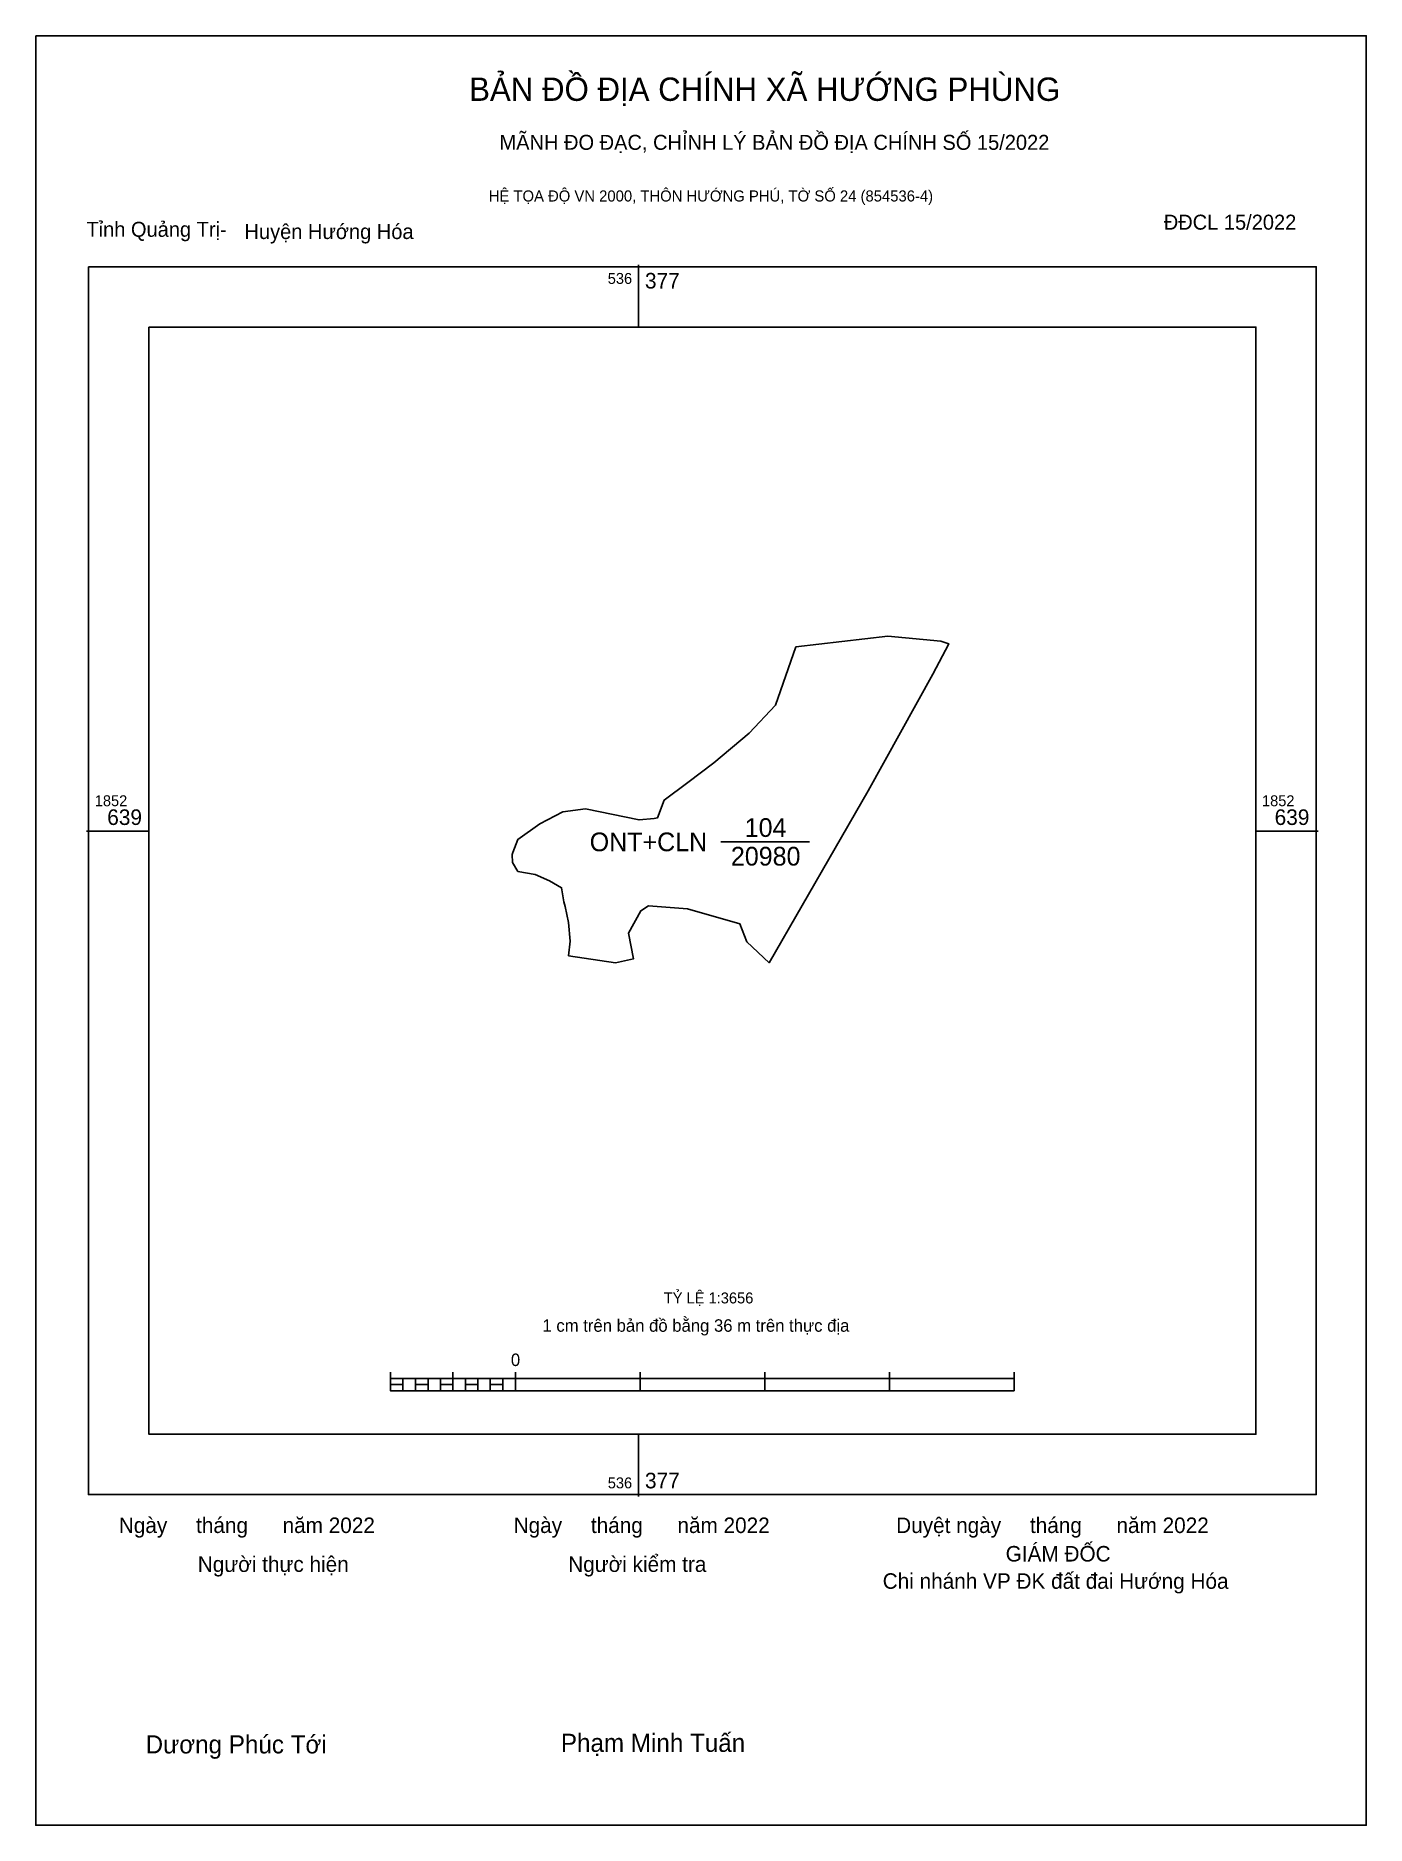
# Model space of a CAD drawing. Extents: x 536024 to 536804, y 1852057 to 1853106.
import ezdxf

# ---------------------------------------------------------------- set-up
doc = ezdxf.new("R2010")
doc.units = 0
for name, color, linetype in [('Level 10', 7, 'Continuous'), ('Level 13', 7, 'Continuous'), ('Level 15', 7, 'Continuous'), ('Level 6', 7, 'Continuous'), ('Level 62', 7, 'Continuous'), ('Level 63', 7, 'Continuous'), ('Level 9', 7, 'Continuous')]:
    doc.layers.add(name, color=color, linetype=linetype)

msp = doc.modelspace()

# ---------------------------------------------------------------- linework, layer by layer
at = {"layer": 'Level 10'}
msp.add_lwpolyline([(536469.3, 1852748), (536523.3, 1852754.3), (536554.2, 1852751.3), (536558.9, 1852749.8), (536549.5, 1852732), (536511.6, 1852663.6), (536453.6, 1852562.8), (536440.5, 1852575.1), (536436.4, 1852585.7), (536405.8, 1852594.4), (536382.9, 1852596.1), (536378.3, 1852593.3), (536371.1, 1852580.2), (536374, 1852565.1), (536363.5, 1852562.7), (536336, 1852566.9), (536337, 1852575.4), (536336, 1852586.4), (536334, 1852595.8), (536333.3, 1852598.5), (536331.9, 1852606.8), (536324.9, 1852610.9), (536316.4, 1852614.5), (536306.3, 1852616.4), (536303.1, 1852621.6), (536302.9, 1852626.2), (536303.4, 1852627.5), (536306.3, 1852635.1), (536319.1, 1852644.2), (536332.7, 1852651.3), (536346, 1852653), (536377.4, 1852646.6), (536386.2, 1852647.4), (536388.2, 1852647.8), (536392, 1852658.2), (536406, 1852668.4), (536421.2, 1852680.1), (536441.9, 1852697.5), (536457.3, 1852713.9)], close=True, dxfattribs=at)
at = {"layer": 'Level 15'}
msp.add_lwpolyline([(536023.6, 1853106.3), (536803.7, 1853106.3), (536803.7, 1852057.2), (536023.6, 1852057.2)], close=True, dxfattribs=at)
at = {"layer": 'Level 62'}
msp.add_lwpolyline([(536089.9, 1852935.5), (536739, 1852935.5), (536739, 1852286.4), (536089.9, 1852286.4)], close=True, dxfattribs=at)
at = {"layer": 'Level 63'}
for p, q in [((536377.1, 1852972), (536377.1, 1852935.5)), ((536053.4, 1852640), (536089.9, 1852640)), ((536739, 1852640), (536775.5, 1852640)), ((536231.6, 1852322.8), (536231.6, 1852311.8)), ((536268.2, 1852322.8), (536268.2, 1852311.8)), ((536304.8, 1852322.8), (536304.8, 1852311.8)), ((536377.9, 1852322.8), (536377.9, 1852311.8)), ((536451, 1852322.8), (536451, 1852311.8)), ((536524.1, 1852322.8), (536524.1, 1852311.8)), ((536597.3, 1852322.8), (536597.3, 1852311.8)), ((536231.6, 1852319.1), (536597.3, 1852319.1)), ((536231.6, 1852311.8), (536597.3, 1852311.8)), ((536238.9, 1852319.1), (536238.9, 1852311.8)), ((536246.3, 1852319.1), (536246.3, 1852311.8)), ((536253.6, 1852319.1), (536253.6, 1852311.8)), ((536260.9, 1852319.1), (536260.9, 1852311.8)), ((536268.2, 1852319.1), (536268.2, 1852311.8)), ((536275.5, 1852319.1), (536275.5, 1852311.8)), ((536282.8, 1852319.1), (536282.8, 1852311.8)), ((536290.1, 1852319.1), (536290.1, 1852311.8)), ((536297.4, 1852319.1), (536297.4, 1852311.8)), ((536304.8, 1852319.1), (536304.8, 1852311.8)), ((536377.1, 1852286.4), (536377.1, 1852249.9))]:
    msp.add_line(p, q, dxfattribs=at)
for points in [[(536054.5, 1852970.9), (536774.4, 1852970.9), (536774.4, 1852251), (536054.5, 1852251)], [(536231.6, 1852315.5), (536238.9, 1852315.5), (536238.9, 1852311.8), (536231.6, 1852311.8)], [(536231.6, 1852315.5), (536238.9, 1852315.5), (536238.9, 1852311.8), (536231.6, 1852311.8)], [(536246.3, 1852315.5), (536253.6, 1852315.5), (536253.6, 1852311.8), (536246.3, 1852311.8)], [(536260.9, 1852315.5), (536268.2, 1852315.5), (536268.2, 1852311.8), (536260.9, 1852311.8)], [(536275.5, 1852315.5), (536282.8, 1852315.5), (536282.8, 1852311.8), (536275.5, 1852311.8)], [(536290.1, 1852315.5), (536297.4, 1852315.5), (536297.4, 1852311.8), (536290.1, 1852311.8)]]:
    msp.add_lwpolyline(points, close=True, dxfattribs=at)
at = {"layer": 'Level 9'}
msp.add_line((536425.2, 1852633.7), (536477.2, 1852633.7), dxfattribs=at)

# ---------------------------------------------------------------- texts
at = {"layer": 'Level 13'}
for s, p in [('104', (536439.3, 1852636.6)), ('ONT+CLN', (536348.4, 1852628.2)), ('20980', (536431.2, 1852619.8))]:
    msp.add_text(s, height=10.97, dxfattribs=at).set_placement(p)
at = {"layer": 'Level 6'}
msp.add_text('TỶ LỆ 1:3656', height=6.427, dxfattribs=at).set_placement((536391.8, 1852363.1))
at = {"layer": 'Level 63'}
for s, height, p in [('BẢN ĐỒ ĐỊA CHÍNH XÃ HƯỚNG PHÙNG', 13.688, (536277.7, 1853068.1)), ('MÃNH ĐO ĐẠC, CHỈNH LÝ BẢN ĐỒ ĐỊA CHÍNH SỐ 15/2022', 8.783, (536295.5, 1853039.4)), ('HỆ TỌA ĐỘ VN 2000, THÔN HƯỚNG PHÚ, TỜ SỐ 24 (854536-4)', 6.502, (536289.2, 1853009.1)), ('536', 6.4, (536359, 1852960.8)), ('377', 9.14, (536380.8, 1852958.1)), ('1852', 6.4, (536058.2, 1852654.6)), ('1852', 6.4, (536742.6, 1852654.6)), ('639', 9.14, (536065.5, 1852643.6)), ('639', 9.14, (536750, 1852643.6)), ('1 cm trên bản đồ bằng 36 m trên thực địa', 7.313, (536320.7, 1852346.5)), ('0', 7.31, (536302.2, 1852326.4)), ('536', 6.4, (536359, 1852254.7)), ('377', 9.14, (536380.8, 1852254.7)), ('Ngày     tháng      năm 2022', 9.098, (536072.3, 1852228.5)), ('Ngày     tháng      năm 2022', 9.098, (536303.8, 1852228.5)), ('Duyệt ngày     tháng      năm 2022', 9.098, (536528.1, 1852228.5)), ('GIÁM ĐỐC', 9.1, (536592.3, 1852211.8)), ('Người thực hiện', 9.098, (536118.6, 1852205.7)), ('Người kiểm tra', 9.098, (536335.8, 1852205.7)), ('Chi nhánh VP ĐK đất đai Hướng Hóa', 9.098, (536520.2, 1852195.8)), ('Dương Phúc Tới', 10.612, (536088, 1852099.3)), ('Phạm Minh Tuấn', 10.612, (536331.5, 1852100.2))]:
    msp.add_text(s, height=height, dxfattribs=at).set_placement(p)
at = {"layer": 'Level 9'}
for s, p in [('Tỉnh Quảng Trị-', (536053.3, 1852988.4)), ('Huyện Hướng Hóa', (536146, 1852987.1)), ('ĐĐCL 15/2022', (536685, 1852992.6))]:
    msp.add_text(s, height=8.783, dxfattribs=at).set_placement(p)

doc.saveas('drawing.dxf')
